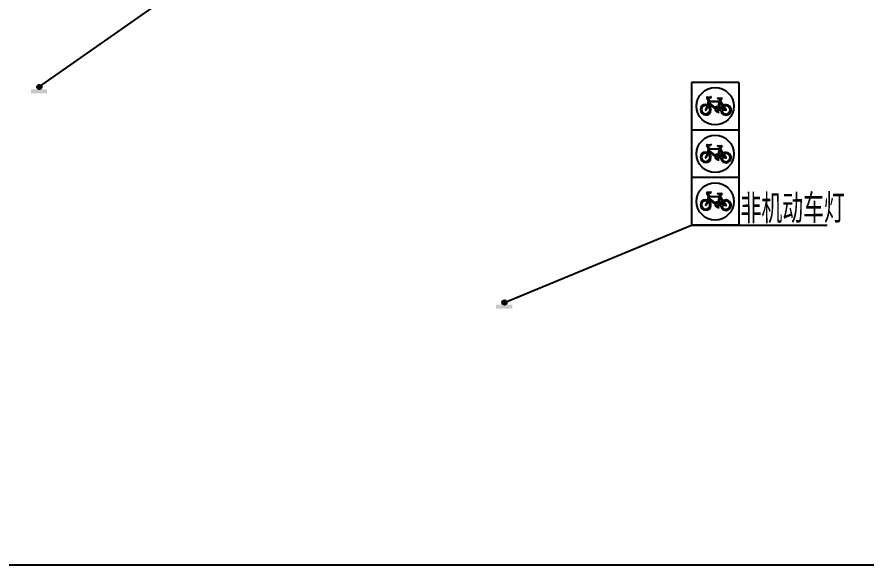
# Model space of a CAD drawing. Header units: millimetres. Extents: x 108070 to 108876, y 12470 to 12955.
# Drawn here: x 108101.5 to 108151.5, y 12721 to 12753.2 of the extents above; entities that cross this region are included whole.
import ezdxf

# ---------------------------------------------------------------- set-up
doc = ezdxf.new("R2010")
doc.units = ezdxf.units.MM
doc.header["$LTSCALE"] = 10
doc.layers.get('0').update_dxf_attribs({"linetype": 'CONTINUOUS'})
doc.layers.add('@-交通信号', color=7, linetype='CONTINUOUS')
doc.styles.add('HT', font='simhei.ttf')

# ---------------------------------------------------------------- blocks, each defined once
blk = doc.blocks.new('A$C4D5C2BD2')
at = {"layer": '@-交通信号', "linetype": 'ByBlock', "lineweight": -3}
h = blk.add_hatch(color=14, dxfattribs=at)
edge = h.paths.add_edge_path()
edge.add_line((0.981396496295929, 0.3103656233288348), (0.9047607928514481, 0.5335762156173587))
edge.add_line((0.9047607928514481, 0.5335762188769877), (0.000568583607673645, 0.2231366215273738))
edge.add_line((0.0005685761570930481, 0.2231366285122931), (0.07720427960157394, -7.396377623081207e-05))
edge.add_line((0.07720427960157394, -7.396703585982323e-05), (0.9813964888453484, 0.3103656303137541))
blk.add_hatch(color=14, dxfattribs=at).paths.add_polyline_path([(0.5572020175083134, 0.5146595514379442, 1), (0.2922885207311656, 0.5146595514379442, 1)])
at = {"layer": '@-交通信号', "color": 14}
blk.add_circle((0.4247452691197395, 0.5146595514379442, 363.6511633631799), 0.1324567483885739, dxfattribs=at)
blk = doc.blocks.new('A$C42B20481')
at = {"layer": '@-交通信号', "linetype": 'ByBlock', "lineweight": -3}
for points in [[(0.1324567483885739, 0, 1), (-0.1324567483885739, 0, 1)], [(0.4606980249664048, -0.3733013846704125), (0.4603487807471538, -0.1373016438719787), (-0.4956503291614354, -0.1387163790641353), (-0.4953010849567363, -0.374716119862569)]]:
    blk.add_hatch(color=14, dxfattribs=at).paths.add_polyline_path(points)
at = {"layer": '@-交通信号', "color": 14}
blk.add_circle((0, 0), 0.1324567483885739, dxfattribs=at)
blk = doc.blocks.new('A$C4F1B21AB')
at = {"layer": '@-交通信号'}
h = blk.add_hatch(color=1, dxfattribs=at)
edge = h.paths.add_edge_path(flags=16)
edge.add_ellipse((1.511743237962946, 6.806620394208949), major_axis=(0.05573899990328858, 0.05573899990328858), ratio=0.9999999994331519, start_angle=0, end_angle=360)
edge = h.paths.add_edge_path()
edge.add_ellipse((1.782543713197811, 7.454894881722794), major_axis=(0.02172655294178995, 0.02172655294178994), ratio=0.9999999999558193, start_angle=314.2212396671142, end_angle=404.2212396588705)
edge.add_line((1.782961323973723, 7.485618036504093), (1.571877431415487, 7.488487252972845))
edge.add_ellipse((1.571752147312509, 7.479270309308049), major_axis=(-0.006517965881571643, 0.006517965881571643), ratio=0.9999999999108, start_angle=-45.77876035385521, end_angle=49.93039420060578)
edge.add_line((1.562568462541094, 7.47847807094513), (1.563746120853466, 7.46482634106178))
edge.add_ellipse((1.579052267945372, 7.4661467198639), major_axis=(0.01086327647418124, 0.01086327647418124), ratio=0.9999999999120224, start_angle=139.9303941970013, end_angle=200.6013803044795)
edge.add_line((1.57270608797262, 7.452155733375548), (1.646083689236548, 7.41887231234432))
edge.add_ellipse((1.623541466891766, 7.372709531455257), major_axis=(0.03632597922671054, 0.03632597922671054), ratio=0.999999999267029, start_angle=349.8594183929758, end_angle=378.9727983932017, ccw=False)
edge.add_ellipse((1.640483261115151, 7.384510474361377), major_axis=(0.02172655294628623, 0.02172655294628623), ratio=0.9999999995553321, start_angle=302.6498355349565, end_angle=349.8594183956718, ccw=False)
edge.add_line((1.670498207924538, 7.377938623179944), (1.655755562853301, 7.310606031387579))
edge.add_line((1.655755562853301, 7.310606031387579), (1.03894547787786, 7.319057587617863))
edge.add_line((1.03894547787786, 7.319057587617863), (1.044293980725342, 7.35573434141952))
edge.add_line((1.044293980725342, 7.35573434141952), (0.9784874061588198, 7.476673496421427))
edge.add_ellipse((0.9884298212855356, 7.486716133606024), major_axis=(0.009992651522491484, 0.009992651522491484), ratio=0.999999999303112, start_angle=40.366739142018616, end_angle=180.2873198877714, ccw=False)
edge.add_line((0.9895713474979857, 7.500801700534794), (1.129659884056309, 7.505166569208086))
edge.add_ellipse((1.129726072933408, 7.540195562743975), major_axis=(0.02476927728510485, 0.02476927728510485), ratio=0.9999999999840807, start_angle=224.891731694706, end_angle=305.6726696578425)
edge.add_ellipse((1.14036691992078, 7.540808945024764), major_axis=(0.01749259605973811, 0.01749259605973811), ratio=0.9999999997408253, start_angle=300.2684548146292, end_angle=405.534596603113)
edge.add_line((1.140136105066631, 7.565546131145311), (0.9379183924756944, 7.550852291802585))
edge.add_ellipse((0.9523205202713143, 7.501723201399727), major_axis=(0.03620144096256638, 0.03620144096256638), ratio=0.999999999568019, start_angle=61.33842847278516, end_angle=154.8966701908108)
edge.add_line((0.9041799837432336, 7.484299727129837), (0.980154266289901, 7.359982517964454))
edge.add_ellipse((0.939093010223587, 7.328988509938426), major_axis=(0.03637757067139154, 0.03637757067139154), ratio=0.9999999995236669, start_angle=301.6312071137645, end_angle=352.0463686772296, ccw=False)
edge.add_line((0.9891445874091005, 7.317093346957336), (0.9553071879199706, 7.098037752779419))
edge.add_ellipse((0.8450554627779638, 6.806854242462578), major_axis=(0.2201627519952306, 0.2201627519952306), ratio=0.9999999996424446, start_angle=24.26167251354543, end_angle=374.8975088240064)
edge.add_ellipse((0.7033016150671756, 7.151422026026921), major_axis=(-0.21726552912464, 0.21726552912464), ratio=0.9999999988216565, start_angle=210.832625133807, end_angle=216.487655565282)
edge.add_line((1.007176696628449, 7.10594065595069), (1.014663455818663, 7.155962019165599))
edge.add_line((1.014663455818663, 7.155962019165599), (1.407133295346284, 6.860674469660808))
edge.add_ellipse((1.512353319601971, 6.806695328479691), major_axis=(0.0836211715089934, 0.0836211715089934), ratio=0.9999999996470271, start_angle=107.8416304046375, end_angle=244.4928384558315)
edge.add_line((1.551814781778376, 6.695215315718087), (1.567987468544743, 6.651733013204648))
edge.add_line((1.567987468544743, 6.651733013204648), (1.549863431122503, 6.644655758374938))
edge.add_line((1.549863431122503, 6.644655758374938), (1.555713551919325, 6.625181261331818))
edge.add_line((1.555713551919325, 6.625181261331818), (1.61331505641283, 6.647422374004236))
edge.add_line((1.61331505641283, 6.647422374004236), (1.606615155484178, 6.667508031525358))
edge.add_line((1.606615155484178, 6.667508031525358), (1.588333610343398, 6.660788711580608))
edge.add_line((1.588333610343398, 6.660788711580608), (1.571968540825765, 6.705847515528149))
edge.add_ellipse((1.514200356759829, 6.805296880356764), major_axis=(-0.08132447717113865, 0.08132447717113865), ratio=0.9999999998637775, start_angle=165.1514620717781, end_angle=207.7921057494492)
edge.add_line((1.6240624015918, 6.771272317551848), (1.727658277013688, 6.769864151256115))
edge.add_ellipse((2.033963444933761, 6.794066726894016), major_axis=(0.2172655294279912, 0.2172655294279912), ratio=0.9999999998059568, start_angle=139.5178159142803, end_angle=434.519793532574)
edge.add_line((1.882569073291961, 7.061439817458449), (1.71068270674732, 7.30871229162949))
edge.add_ellipse((1.718251498590689, 7.313973576758144), major_axis=(0.006517965885561777, 0.006517965885561777), ratio=0.9999999994509213, start_angle=123.3797258195541, end_angle=169.8042991269429, ccw=False)
edge.add_line((1.709222629200667, 7.315830272769745), (1.719377292945865, 7.365211216398166))
edge.add_ellipse((1.779569744161563, 7.352833290253329), major_axis=(0.04345310590186475, 0.04345310590186475), ratio=0.9999999993092554, start_angle=48.61769955823661, end_angle=123.37972580628659, ccw=False)
edge.add_line((1.775692196824821, 7.414162805354863), (1.784353084818576, 7.414710383025522))
edge.add_ellipse((1.782414311572211, 7.445375140725446), major_axis=(0.02172655294876861, 0.02172655294876861), ratio=0.9999999997822535, start_angle=228.6176995583348, end_angle=314.2212396625126)
edge.add_line((1.813137457429548, 7.444957533569323), (1.813266859055148, 7.454477274566671))
edge = h.paths.add_edge_path(flags=16)
edge.add_line((1.695939639612334, 7.25123663974955), (1.845376926459721, 7.036644025971327))
edge.add_ellipse((2.033963444933761, 6.794066726894016), major_axis=(0.217265529452332, 0.217265529452332), ratio=0.9999999996577473, start_angle=82.86251444280866, end_angle=131.5788697626865)
edge.add_line((1.727251157237333, 6.812402311350525), (1.629278247535694, 6.813734036199094))
edge.add_ellipse((1.511743237962946, 6.806620394208949), major_axis=(-0.08326188370737031, 0.08326188370737031), ratio=0.9999999994262319, start_angle=228.4635213025668, end_angle=252.8754116332698)
edge.add_line((1.615830348862801, 6.86167451262736), (1.695939639612334, 7.25123663974955))
edge = h.paths.add_edge_path(flags=16)
edge.add_line((1.472369279741542, 6.969419498032948), (1.490195027872687, 6.921855689133736))
edge.add_ellipse((1.513200128654717, 6.811073264529114), major_axis=(0.08000618813332047, 0.08000618813332047), ratio=0.9999999996029771, start_angle=16.002730479465185, end_angle=56.73132051755789, ccw=False)
edge.add_line((1.568049598252401, 6.910035468312344), (1.646631863666698, 7.268936265250886))
edge.add_line((1.646631863666698, 7.268936265250886), (1.03286482639669, 7.277571000806347))
edge.add_line((1.03286482639669, 7.277571000806347), (1.023523891562945, 7.215161295749567))
edge.add_line((1.023523891562945, 7.215161295749567), (1.441750629470334, 6.901309989876609))
edge.add_ellipse((1.511743237962946, 6.806620394208949), major_axis=(-0.08326188357838311, 0.08326188357838313), ratio=0.9999999990282992, start_angle=-23.335754995726916, end_angle=-8.528946132234921, ccw=False)
edge.add_line((1.468273805032368, 6.916052989670789), (1.451095457421616, 6.960982722035624))
edge.add_line((1.451095457421616, 6.960982722035624), (1.432242223920184, 6.953152525478799))
edge.add_line((1.432242223920184, 6.953152525478799), (1.42506290775782, 6.973083036727985))
edge.add_line((1.42506290775782, 6.973083036727985), (1.483475120083313, 6.995782008800234))
edge.add_line((1.483475120083313, 6.995782008800234), (1.490611809844268, 6.977226251203319))
edge.add_line((1.490611809844268, 6.977226251203319), (1.472369279741542, 6.969419498032948))
edge = h.paths.add_edge_path(flags=16)
edge.add_ellipse((2.0293214849371, 6.796492543224304), major_axis=(0.02172655295243025, 0.02172655295243025), ratio=0.9999999993688894, start_angle=224.2212396756786, end_angle=349.8042991242673)
edge.add_line((2.05455078772502, 6.81403017451521), (1.917831809681957, 7.010711508688473))
edge.add_ellipse((2.033963444933761, 6.794066726894016), major_axis=(0.1738124235532896, 0.1738124235532896), ratio=0.9999999997382504, start_angle=140.8472939928231, end_angle=433.19336962466645, ccw=False)
edge.add_line((1.789434504273231, 6.769024451463338), (2.028903875019751, 6.765769388741319))
edge = h.paths.add_edge_path(flags=16)
edge.add_line((2.004154705049586, 6.808638427708502), (1.788779240145232, 6.811565976400743))
edge.add_ellipse((2.033963444933761, 6.794066726894016), major_axis=(0.1738124235723318, 0.1738124235723318), ratio=0.9999999996008071, start_angle=83.6160051945871, end_angle=130.9176177780688, ccw=False)
edge.add_line((1.880555260839174, 6.986127783045958), (2.004154705049586, 6.808638427708502))
edge = h.paths.add_edge_path(flags=16)
edge.add_ellipse((0.6593017366540153, 7.159992683980818), major_axis=(0.217265530960045, 0.217265530960045), ratio=0.9999999934212432, start_angle=286.9752731699014, end_angle=290.7333399860744)
edge.add_ellipse((0.8471549186651828, 6.805876198564874), major_axis=(0.1738124235641032, 0.1738124235641032), ratio=0.9999999993339569, start_angle=22.95556299945977, end_angle=372.0611527477216)
edge.add_ellipse((0.695087596293888, 7.125177617745067), major_axis=(-0.2172655292671719, 0.2172655292671719), ratio=0.999999996824035, start_angle=196.2137446444405, end_angle=203.4206741133082, ccw=False)
edge.add_line((0.9643769655522192, 6.977218643138258), (0.8707953110570088, 6.797868391156953))
edge.add_ellipse((0.8479140556446509, 6.807667695251439), major_axis=(-0.01760082564069359, 0.0176008256406936), ratio=0.9999999997056599, start_angle=22.456660188466515, end_angle=201.8161138464475, ccw=False)
edge.add_line((0.8249246813502396, 6.817210584458735), (0.9305338074191241, 7.015625862171873))
h = blk.add_hatch(color=2, dxfattribs=at)
edge = h.paths.add_edge_path(flags=16)
edge.add_ellipse((1.51174323799205, 4.002004491752814), major_axis=(0.05573899990328858, 0.05573899990328858), ratio=0.9999999994331519, start_angle=0, end_angle=360)
edge = h.paths.add_edge_path()
edge.add_ellipse((1.782543713226914, 4.650278979266659), major_axis=(0.02172655294178995, 0.02172655294178994), ratio=0.9999999999558193, start_angle=314.2212396671142, end_angle=404.2212396588705)
edge.add_line((1.782961324002827, 4.681002134047958), (1.571877431444591, 4.683871350516711))
edge.add_ellipse((1.571752147341613, 4.674654406851914), major_axis=(-0.006517965881571643, 0.006517965881571643), ratio=0.9999999999108, start_angle=-45.77876035385521, end_angle=49.93039420060578)
edge.add_line((1.562568462570198, 4.673862168488995), (1.56374612088257, 4.660210438605645))
edge.add_ellipse((1.579052267974475, 4.661530817407765), major_axis=(0.01086327647418124, 0.01086327647418124), ratio=0.9999999999120224, start_angle=139.9303941970013, end_angle=200.6013803044795)
edge.add_line((1.572706088001723, 4.647539830919413), (1.646083689265652, 4.614256409888185))
edge.add_ellipse((1.623541466920869, 4.568093628999122), major_axis=(0.03632597922671054, 0.03632597922671054), ratio=0.999999999267029, start_angle=349.8594183929758, end_angle=378.9727983932017, ccw=False)
edge.add_ellipse((1.640483261144254, 4.579894571905243), major_axis=(0.02172655294628623, 0.02172655294628623), ratio=0.9999999995553321, start_angle=302.6498355349565, end_angle=349.8594183956718, ccw=False)
edge.add_line((1.670498207953642, 4.573322720723809), (1.655755562882405, 4.505990128931444))
edge.add_line((1.655755562882405, 4.505990128931444), (1.038945477906964, 4.514441685161728))
edge.add_line((1.038945477906964, 4.514441685161728), (1.044293980754446, 4.551118438963385))
edge.add_line((1.044293980754446, 4.551118438963385), (0.9784874061879236, 4.672057593965292))
edge.add_ellipse((0.9884298213146394, 4.682100231149889), major_axis=(0.009992651522491484, 0.009992651522491484), ratio=0.999999999303112, start_angle=40.366739142018616, end_angle=180.2873198877714, ccw=False)
edge.add_line((0.9895713475270895, 4.696185798078659), (1.129659884085413, 4.700550666751951))
edge.add_ellipse((1.129726072962512, 4.73557966028784), major_axis=(0.02476927728510485, 0.02476927728510485), ratio=0.9999999999840807, start_angle=224.891731694706, end_angle=305.6726696578425)
edge.add_ellipse((1.140366919949884, 4.73619304256863), major_axis=(0.01749259605973811, 0.01749259605973811), ratio=0.9999999997408253, start_angle=300.2684548146292, end_angle=405.534596603113)
edge.add_line((1.140136105095735, 4.760930228689176), (0.9379183925047982, 4.74623638934645))
edge.add_ellipse((0.9523205203004181, 4.697107298943592), major_axis=(0.03620144096256638, 0.03620144096256638), ratio=0.999999999568019, start_angle=61.33842847278516, end_angle=154.8966701908108)
edge.add_line((0.9041799837723374, 4.679683824673702), (0.9801542663190048, 4.555366615508319))
edge.add_ellipse((0.9390930102526909, 4.524372607482292), major_axis=(0.03637757067139154, 0.03637757067139154), ratio=0.9999999995236669, start_angle=301.6312071137645, end_angle=352.0463686772296, ccw=False)
edge.add_line((0.9891445874382043, 4.512477444501201), (0.9553071879490744, 4.293421850323284))
edge.add_ellipse((0.8450554628070677, 4.002238340006443), major_axis=(0.2201627519952306, 0.2201627519952306), ratio=0.9999999996424446, start_angle=24.26167251354543, end_angle=374.8975088240064)
edge.add_ellipse((0.7033016150962794, 4.346806123570786), major_axis=(-0.21726552912464, 0.21726552912464), ratio=0.9999999988216567, start_angle=210.832625133807, end_angle=216.487655565282)
edge.add_line((1.007176696657552, 4.301324753494555), (1.014663455847767, 4.351346116709465))
edge.add_line((1.014663455847767, 4.351346116709465), (1.407133295375388, 4.056058567204673))
edge.add_ellipse((1.512353319631075, 4.002079426023556), major_axis=(0.0836211715089934, 0.0836211715089934), ratio=0.9999999996470272, start_angle=107.8416304046375, end_angle=244.4928384558315)
edge.add_line((1.551814781807479, 3.890599413261953), (1.567987468573847, 3.847117110748513))
edge.add_line((1.567987468573847, 3.847117110748513), (1.549863431151607, 3.840039855918803))
edge.add_line((1.549863431151607, 3.840039855918803), (1.555713551948429, 3.820565358875683))
edge.add_line((1.555713551948429, 3.820565358875683), (1.613315056441934, 3.842806471548101))
edge.add_line((1.613315056441934, 3.842806471548101), (1.606615155513282, 3.862892129069223))
edge.add_line((1.606615155513282, 3.862892129069223), (1.588333610372501, 3.856172809124473))
edge.add_line((1.588333610372501, 3.856172809124473), (1.571968540854868, 3.901231613072014))
edge.add_ellipse((1.514200356788933, 4.000680977900629), major_axis=(-0.08132447717113865, 0.08132447717113865), ratio=0.9999999998637776, start_angle=165.1514620717781, end_angle=207.7921057494492)
edge.add_line((1.624062401620904, 3.966656415095713), (1.727658277042792, 3.965248248799981))
edge.add_ellipse((2.033963444962865, 3.989450824437881), major_axis=(0.2172655294279912, 0.2172655294279912), ratio=0.9999999998059568, start_angle=139.5178159142803, end_angle=434.519793532574)
edge.add_line((1.882569073321065, 4.256823915002315), (1.710682706776424, 4.504096389173355))
edge.add_ellipse((1.718251498619793, 4.509357674302009), major_axis=(0.006517965885561777, 0.006517965885561777), ratio=0.9999999994509216, start_angle=123.3797258195541, end_angle=169.8042991269429, ccw=False)
edge.add_line((1.709222629229771, 4.51121437031361), (1.719377292974968, 4.560595313942031))
edge.add_ellipse((1.779569744190667, 4.548217387797195), major_axis=(0.04345310590186475, 0.04345310590186475), ratio=0.9999999993092554, start_angle=48.61769955823661, end_angle=123.37972580628659, ccw=False)
edge.add_line((1.775692196853925, 4.609546902898728), (1.78435308484768, 4.610094480569387))
edge.add_ellipse((1.782414311601315, 4.640759238269311), major_axis=(0.02172655294876861, 0.02172655294876861), ratio=0.9999999997822537, start_angle=228.6176995583348, end_angle=314.2212396625126)
edge.add_line((1.813137457458652, 4.640341631113188), (1.813266859084251, 4.649861372110536))
edge = h.paths.add_edge_path(flags=16)
edge.add_line((1.695939639641438, 4.446620737293415), (1.845376926488825, 4.232028123515192))
edge.add_ellipse((2.033963444962865, 3.989450824437881), major_axis=(0.217265529452332, 0.217265529452332), ratio=0.9999999996577473, start_angle=82.86251444280866, end_angle=131.5788697626865)
edge.add_line((1.727251157266437, 4.00778640889439), (1.629278247564798, 4.009118133742959))
edge.add_ellipse((1.51174323799205, 4.002004491752814), major_axis=(-0.08326188370737031, 0.08326188370737031), ratio=0.9999999994262319, start_angle=228.4635213025668, end_angle=252.8754116332698)
edge.add_line((1.615830348891905, 4.057058610171225), (1.695939639641438, 4.446620737293415))
edge = h.paths.add_edge_path(flags=16)
edge.add_line((1.472369279770646, 4.164803595576814), (1.490195027901791, 4.117239786677601))
edge.add_ellipse((1.51320012868382, 4.006457362072979), major_axis=(0.08000618813332047, 0.08000618813332047), ratio=0.9999999996029771, start_angle=16.002730479465185, end_angle=56.73132051755789, ccw=False)
edge.add_line((1.568049598281505, 4.105419565856209), (1.646631863695802, 4.464320362794751))
edge.add_line((1.646631863695802, 4.464320362794751), (1.032864826425794, 4.472955098350212))
edge.add_line((1.032864826425794, 4.472955098350212), (1.023523891592049, 4.410545393293432))
edge.add_line((1.023523891592049, 4.410545393293432), (1.441750629499438, 4.096694087420474))
edge.add_ellipse((1.51174323799205, 4.002004491752814), major_axis=(-0.08326188357838311, 0.08326188357838313), ratio=0.9999999990282992, start_angle=-23.335754995726916, end_angle=-8.528946132234921, ccw=False)
edge.add_line((1.468273805061472, 4.111437087214654), (1.45109545745072, 4.156366819579489))
edge.add_line((1.45109545745072, 4.156366819579489), (1.432242223949288, 4.148536623022665))
edge.add_line((1.432242223949288, 4.148536623022665), (1.425062907786923, 4.16846713427185))
edge.add_line((1.425062907786923, 4.16846713427185), (1.483475120112416, 4.191166106344099))
edge.add_line((1.483475120112416, 4.191166106344099), (1.490611809873371, 4.172610348747185))
edge.add_line((1.490611809873371, 4.172610348747185), (1.472369279770646, 4.164803595576814))
edge = h.paths.add_edge_path(flags=16)
edge.add_ellipse((2.029321484966204, 3.991876640768169), major_axis=(0.02172655295243025, 0.02172655295243025), ratio=0.9999999993688894, start_angle=224.2212396756786, end_angle=349.8042991242673)
edge.add_line((2.054550787754124, 4.009414272059075), (1.91783180971106, 4.206095606232338))
edge.add_ellipse((2.033963444962865, 3.989450824437881), major_axis=(0.1738124235532896, 0.1738124235532896), ratio=0.9999999997382504, start_angle=140.8472939928231, end_angle=433.19336962466645, ccw=False)
edge.add_line((1.789434504302335, 3.964408549007203), (2.028903875048854, 3.961153486285184))
edge = h.paths.add_edge_path(flags=16)
edge.add_line((2.00415470507869, 4.004022525252367), (1.788779240174335, 4.006950073944608))
edge.add_ellipse((2.033963444962865, 3.989450824437881), major_axis=(0.1738124235723318, 0.1738124235723318), ratio=0.9999999996008072, start_angle=83.6160051945871, end_angle=130.9176177780688, ccw=False)
edge.add_line((1.880555260868277, 4.181511880589824), (2.00415470507869, 4.004022525252367))
edge = h.paths.add_edge_path(flags=16)
edge.add_ellipse((0.6593017366831191, 4.355376781524683), major_axis=(0.217265530960045, 0.217265530960045), ratio=0.9999999934212432, start_angle=286.9752731699014, end_angle=290.7333399860744)
edge.add_ellipse((0.8471549186942866, 4.00126029610874), major_axis=(0.1738124235641032, 0.1738124235641032), ratio=0.9999999993339569, start_angle=22.95556299945977, end_angle=372.0611527477216)
edge.add_ellipse((0.6950875963229919, 4.320561715288932), major_axis=(-0.2172655292671719, 0.2172655292671719), ratio=0.999999996824035, start_angle=196.2137446444405, end_angle=203.4206741133082, ccw=False)
edge.add_line((0.964376965581323, 4.172602740682123), (0.8707953110861126, 3.993252488700819))
edge.add_ellipse((0.8479140556737548, 4.003051792795304), major_axis=(-0.01760082564069359, 0.0176008256406936), ratio=0.9999999997056599, start_angle=22.456660188466515, end_angle=201.8161138464475, ccw=False)
edge.add_line((0.8249246813793434, 4.0125946820026), (0.9305338074482279, 4.211009959715739))
h = blk.add_hatch(color=3, dxfattribs=at)
edge = h.paths.add_edge_path(flags=16)
edge.add_ellipse((1.511743232404115, 1.197388602702631), major_axis=(0.05573899989413575, 0.05573899989413574), ratio=0.9999999997870895, start_angle=0, end_angle=360)
edge = h.paths.add_edge_path()
edge.add_ellipse((1.782543707624427, 1.845663090216476), major_axis=(0.0217265529490254, 0.0217265529490254), ratio=0.9999999997697686, start_angle=314.221239662155, end_angle=404.2212396370655)
edge.add_line((1.782961323187919, 1.876386231293509), (1.571877430629684, 1.879255447762262))
edge.add_ellipse((1.571752146526705, 1.870038504099284), major_axis=(0.006517965881810029, 0.006517965881810029), ratio=0.9999999998287598, start_angle=44.22123965360309, end_angle=139.9303942045196)
edge.add_line((1.562568456982262, 1.869246279438812), (1.563746120067663, 1.855594535853015))
edge.add_ellipse((1.579052268003579, 1.856914914951631), major_axis=(0.01086327647385631, 0.01086327647385631), ratio=0.999999997486418, start_angle=139.9303941332037, end_angle=200.6013803996775)
edge.add_line((1.572706082413788, 1.842923941867411), (1.646083688450744, 1.809640507133736))
edge.add_ellipse((1.623541461332934, 1.76347773994712), major_axis=(0.03632597922761806, 0.03632597922761806), ratio=0.9999999992571802, start_angle=349.8594183945426, end_angle=378.97279839426534, ccw=False)
edge.add_ellipse((1.640483260314795, 1.775278669150794), major_axis=(0.02172655294605415, 0.02172655294605414), ratio=0.999999999527745, start_angle=302.6498355342385, end_angle=349.8594183953979, ccw=False)
edge.add_line((1.670498206280172, 1.768706817671045), (1.655755562052946, 1.701374226176995))
edge.add_line((1.655755562052946, 1.701374226176995), (1.038945473177591, 1.709825796409859))
edge.add_line((1.038945473177591, 1.709825796409859), (1.044293980798102, 1.746502536507251))
edge.add_line((1.044293980798102, 1.746502536507251), (0.9784874053730164, 1.867441691210843))
edge.add_ellipse((0.9884298204851802, 1.87748432839544), major_axis=(0.009992651515181592, 0.009992651515181587), ratio=0.9999999995916304, start_angle=40.3667390750544, end_angle=180.287319929616, ccw=False)
edge.add_line((0.9895713466976304, 1.89156989532421), (1.129659879341489, 1.895934777998264))
edge.add_ellipse((1.129726072991616, 1.930963757831705), major_axis=(0.02476927729735658, 0.02476927729735658), ratio=0.9999999994871063, start_angle=224.8917317327452, end_angle=305.6726696511467)
edge.add_ellipse((1.140366914361948, 1.931577153516628), major_axis=(0.01749259605394745, 0.01749259605394745), ratio=0.9999999998213153, start_angle=300.2684548121408, end_angle=405.5345966007682)
edge.add_line((1.140136099507799, 1.956314339638993), (0.9379183925339021, 1.941620486890315))
edge.add_ellipse((0.952320519470959, 1.892491396189143), major_axis=(0.03620144096284295, 0.03620144096284295), ratio=0.9999999995867193, start_angle=61.33842847176157, end_angle=154.8966701912224)
edge.add_line((0.904179979042965, 1.875067935920015), (0.9801542655040976, 1.750750712755689))
edge.add_ellipse((0.9390930094232317, 1.719756704727843), major_axis=(0.03637757067974019, 0.03637757067974018), ratio=0.9999999995062466, start_angle=301.63120711706614, end_angle=352.0463686689459, ccw=False)
edge.add_line((0.9891445866232971, 1.707861541746752), (0.9553071871196153, 1.488805947570654))
edge.add_ellipse((0.8450554572191322, 1.197622450954441), major_axis=(0.2201627519909346, 0.2201627519909346), ratio=0.9999999992288253, start_angle=24.26167252504611, end_angle=374.8975088300622)
edge.add_ellipse((0.7033016142668203, 1.542190220816337), major_axis=(0.2172655303368916, 0.2172655303368916), ratio=0.9999999971065399, start_angle=300.8326250311342, end_angle=306.4876554544823)
edge.add_line((1.007176696701208, 1.49670885103842), (1.01466345503286, 1.546730213955016))
edge.add_line((1.01466345503286, 1.546730213955016), (1.407133294560481, 1.251442664452043))
edge.add_ellipse((1.512353314043139, 1.197463536973373), major_axis=(0.0836211715089934, 0.0836211715089934), ratio=0.9999999996470272, start_angle=107.8416304046375, end_angle=244.4928384558315)
edge.add_line((1.55181478097802, 1.085983510507504), (1.567987462985911, 1.04250122169833))
edge.add_line((1.567987462985911, 1.04250122169833), (1.549863431180711, 1.035423953462669))
edge.add_line((1.549863431180711, 1.035423953462669), (1.555713547219057, 1.015949470123815))
edge.add_line((1.555713547219057, 1.015949470123815), (1.613315055612475, 1.038190568793652))
edge.add_line((1.613315055612475, 1.038190568793652), (1.606615155556938, 1.058276226613089))
edge.add_line((1.606615155556938, 1.058276226613089), (1.588333604770014, 1.05155692007429))
edge.add_line((1.588333604770014, 1.05155692007429), (1.571968540039961, 1.096615710319384))
edge.add_ellipse((1.514200351200998, 1.196065088850446), major_axis=(0.08132447721213133, 0.08132447721213133), ratio=0.9999999994064671, start_angle=255.1514620821352, end_angle=297.7921057322026)
edge.add_line((1.624062400805997, 1.162040512341264), (1.727658272298868, 1.160632360048112))
edge.add_ellipse((2.033963440233492, 1.184834935686013), major_axis=(0.2172655294737537, 0.2172655294737537), ratio=0.999999999568934, start_angle=139.5178159076988, end_angle=434.5197935384284)
edge.add_line((1.882569072506158, 1.452208012249685), (1.710682701188489, 1.699480500123173))
edge.add_ellipse((1.718251493875869, 1.704741785548322), major_axis=(0.006517965884714026, 0.006517965884714026), ratio=0.9999999996524066, start_angle=123.3797258137831, end_angle=169.8042991196703, ccw=False)
edge.add_line((1.709222628414864, 1.706598467559161), (1.719377287387033, 1.755979424891848))
edge.add_ellipse((1.77956974337576, 1.743601485042745), major_axis=(0.0434531058903898, 0.0434531058903898), ratio=0.9999999997266318, start_angle=48.61769954637492, end_angle=123.37972581727331, ccw=False)
edge.add_line((1.775692196024465, 1.804931000146098), (1.784353084891336, 1.805478578113252))
edge.add_ellipse((1.782414310786407, 1.836143335514862), major_axis=(0.02172655294537202, 0.02172655294537202), ratio=0.9999999996066478, start_angle=228.6176995362441, end_angle=314.2212396571148)
edge.add_line((1.813137456643744, 1.835725728358739), (1.813266859113355, 1.845245469654401))
edge = h.paths.add_edge_path(flags=16)
edge.add_line((1.695939634053502, 1.642004848243232), (1.84537692090089, 1.42741223446501))
edge.add_ellipse((2.033963440233492, 1.184834935686013), major_axis=(0.2172655294983021, 0.2172655294983021), ratio=0.9999999994589789, start_angle=82.86251444635505, end_angle=131.5788697571946)
edge.add_line((1.727251152537065, 1.203170520142521), (1.629278242835426, 1.204502244989271))
edge.add_ellipse((1.511743232404115, 1.197388602702631), major_axis=(0.08326188360883227, 0.08326188360883227), ratio=0.9999999991914386, start_angle=318.4635212636828, end_angle=342.8754116142933)
edge.add_line((1.615830348921008, 1.25244270771509), (1.695939634053502, 1.642004848243232))
edge = h.paths.add_edge_path(flags=16)
edge.add_line((1.472369278955739, 1.360187692822365), (1.490195023157867, 1.312623897925732))
edge.add_ellipse((1.513200123095885, 1.201841473022796), major_axis=(0.08000618813574101, 0.08000618813574101), ratio=0.999999999641935, start_angle=16.002730478873673, end_angle=56.73132051653408, ccw=False)
edge.add_line((1.56804959832516, 1.300803663400075), (1.64663185896643, 1.659704474042883))
edge.add_line((1.64663185896643, 1.659704474042883), (1.032864825610886, 1.668339195595763))
edge.add_line((1.032864825610886, 1.668339195595763), (1.023523886848125, 1.605929504541564))
edge.add_line((1.023523886848125, 1.605929504541564), (1.441750628684531, 1.292078184666025))
edge.add_ellipse((1.511743232404115, 1.197388602702631), major_axis=(0.08326188363373914, 0.08326188363373914), ratio=0.9999999995367034, start_angle=66.66424503417761, end_angle=81.47105388604427, ccw=False)
edge.add_line((1.468273804232012, 1.306821184460205), (1.451095456635812, 1.35175091682504))
edge.add_line((1.451095456635812, 1.35175091682504), (1.432242219205364, 1.343920734268977))
edge.add_line((1.432242219205364, 1.343920734268977), (1.425062902184436, 1.363851245221667))
edge.add_line((1.425062902184436, 1.363851245221667), (1.483475119282957, 1.38655020358965))
edge.add_line((1.483475119282957, 1.38655020358965), (1.490611805129447, 1.367994459995316))
edge.add_line((1.490611805129447, 1.367994459995316), (1.472369278955739, 1.360187692822365))
edge = h.paths.add_edge_path(flags=16)
edge.add_ellipse((2.029321484151296, 1.18726073801372), major_axis=(0.02172655294463978, 0.02172655294463977), ratio=0.9999999998401955, start_angle=224.2212396621816, end_angle=349.8042991444601)
edge.add_line((2.054550787783228, 1.204798369602941), (1.917831804108573, 1.401479717182156))
edge.add_ellipse((2.033963440233492, 1.184834935686013), major_axis=(0.1738124235689814, 0.1738124235689814), ratio=0.9999999996379265, start_angle=140.8472939896631, end_angle=433.19336962645775, ccw=False)
edge.add_line((1.789434504331439, 1.159792646551068), (2.028903869460919, 1.156537597235001))
edge = h.paths.add_edge_path(flags=16)
edge.add_line((2.004154705107794, 1.199406622796232), (1.788779235430411, 1.20233418519274))
edge.add_ellipse((2.033963440233492, 1.184834935686013), major_axis=(0.173812423562869, 0.1738124235628689), ratio=0.9999999996723528, start_angle=83.61600519413412, end_angle=130.9176177803391, ccw=False)
edge.add_line((1.880555260911933, 1.376895978133689), (2.004154705107794, 1.199406622796232))
edge = h.paths.add_edge_path(flags=16)
edge.add_ellipse((0.6593017319537466, 1.550760892772814), major_axis=(-0.2172655291742631, 0.2172655291742631), ratio=0.9999999922059847, start_angle=196.9752733995547, end_angle=200.7333402573041)
edge.add_ellipse((0.8471549178793794, 1.196644393354291), major_axis=(0.1738124235282059, 0.1738124235282059), ratio=0.9999999971136658, start_angle=22.95556304514597, end_angle=372.0611527739472)
edge.add_ellipse((0.6950875954935327, 1.515945812534483), major_axis=(-0.2172655292745487, 0.2172655292745488), ratio=0.9999999968203962, start_angle=196.2137446458031, end_angle=203.4206741143822, ccw=False)
edge.add_line((0.9643769608373987, 1.367986851930254), (0.8707953054836253, 1.188636599650636))
edge.add_ellipse((0.8479140509298304, 1.198435904043436), major_axis=(-0.01760082564012601, 0.01760082564012601), ratio=0.9999999995430161, start_angle=22.456660191756214, end_angle=201.8161138496626, ccw=False)
edge.add_line((0.824924675776856, 1.207978792952417), (0.9305338066333206, 1.40639405696129))
for p, q in [((1.116131898015738e-08, 8.4138476805565), (5.602487362921238e-09, 2.804615889050183)), ((2.804615906279651, 8.413847690175317), (1.116131898015738e-08, 8.4138476805565)), ((2.804615906279651, 8.413847690175317), (2.804615904635284, 2.804615884666418)), ((6.417394615709782e-09, 5.609231791804632), (0, 0)), ((2.804615905450191, 5.609231787420867), (6.417394615709782e-09, 5.609231791804632)), ((2.804615905450191, 5.609231787420867), (6.417394615709782e-09, 5.609231791804632)), ((2.804615905450191, 5.609231787420867), (2.80461589989136, -4.085450200363994e-09)), ((2.804615904635284, 2.804615884666418), (5.602487362921238e-09, 2.804615889050183)), ((2.80461589989136, -4.085450200363994e-09), (0, 0))]:
    blk.add_line(p, q, dxfattribs=at)
at = {"layer": '@-交通信号', "color": 1}
for p, q in [((0.9379183924756944, 7.550852291802585), (1.140136105066631, 7.565546131145311)), ((1.129659884056309, 7.505166569208086), (0.9895713474979857, 7.500801700534794)), ((0.9305338074191241, 7.015625862171873), (0.8249246813502396, 6.817210584458735)), ((0.9041799837432336, 7.484299727129837), (0.980154266289901, 7.359982517964454)), ((0.9891445874091005, 7.317093346957336), (0.9553071879199706, 7.098037752779419)), ((0.9784874061588198, 7.476673496421427), (1.044293980725342, 7.35573434141952)), ((1.014663455818663, 7.155962019165599), (1.007176696628449, 7.10594065595069)), ((1.014663455818663, 7.155962019165599), (1.407133295346284, 6.860674469660808)), ((1.03286482639669, 7.277571000806347), (1.023523891562945, 7.215161295749567)), ((1.023523891562945, 7.215161295749567), (1.441750629470334, 6.901309989876609)), ((1.646631863666698, 7.268936265250886), (1.03286482639669, 7.277571000806347)), ((1.044293980725342, 7.35573434141952), (1.03894547787786, 7.319057587617863)), ((1.03894547787786, 7.319057587617863), (1.655755562853301, 7.310606031387579)), ((1.563746120853466, 7.46482634106178), (1.562568462541094, 7.47847807094513)), ((1.646631863666698, 7.268936265250886), (1.568049598252401, 6.910035468312344)), ((1.571877431415487, 7.488487252972845), (1.782961323973723, 7.485618036504093)), ((1.646083689236548, 7.41887231234432), (1.57270608797262, 7.452155733375548)), ((1.695939639612334, 7.25123663974955), (1.615830348862801, 6.86167451262736)), ((1.670498207924538, 7.377938623179944), (1.655755562853301, 7.310606031387579)), ((1.695939639612334, 7.25123663974955), (1.845376926459721, 7.036644025971327)), ((1.719377292945865, 7.365211216398166), (1.709222629200667, 7.315830272769745)), ((1.71068270674732, 7.30871229162949), (1.882569073291961, 7.061439817458449)), ((1.784353084818576, 7.414710383025522), (1.775692196824821, 7.414162805354863)), ((1.813266859055148, 7.454477274566671), (1.813137457429548, 7.444957533569323)), ((1.917831809681957, 7.010711508688473), (2.05455078772502, 6.81403017451521)), ((0.8707953110570088, 6.797868391156953), (0.9643769655522192, 6.977218643138258)), ((1.42506290775782, 6.973083036727985), (1.483475120083313, 6.995782008800234)), ((1.432242223920184, 6.953152525478799), (1.42506290775782, 6.973083036727985)), ((1.451095457421616, 6.960982722035624), (1.432242223920184, 6.953152525478799)), ((1.468273805032368, 6.916052989670789), (1.451095457421616, 6.960982722035624)), ((1.490611809844268, 6.977226251203319), (1.472369279741542, 6.969419498032948)), ((1.472369279741542, 6.969419498032948), (1.490195027872687, 6.921855689133736)), ((1.483475120083313, 6.995782008800234), (1.490611809844268, 6.977226251203319)), ((1.549863431122503, 6.644655758374938), (1.567987468544743, 6.651733013204648)), ((1.555713551919325, 6.625181261331818), (1.549863431122503, 6.644655758374938)), ((1.567987468544743, 6.651733013204648), (1.551814781778376, 6.695215315718087)), ((1.61331505641283, 6.647422374004236), (1.555713551919325, 6.625181261331818)), ((1.571968540825765, 6.705847515528149), (1.588333610343398, 6.660788711580608)), ((1.588333610343398, 6.660788711580608), (1.606615155484178, 6.667508031525358)), ((1.606615155484178, 6.667508031525358), (1.61331505641283, 6.647422374004236)), ((1.727658277013688, 6.769864151256115), (1.6240624015918, 6.771272317551848)), ((1.727251157237333, 6.812402311350525), (1.629278247535694, 6.813734036199094)), ((2.004154705049586, 6.808638427708502), (1.788779240145232, 6.811565976400743)), ((2.028903875019751, 6.765769388741319), (1.789434504273231, 6.769024451463338)), ((1.880555260839174, 6.986127783045958), (2.004154705049586, 6.808638427708502))]:
    blk.add_line(p, q, dxfattribs=at)
at = {"layer": '@-交通信号', "color": 2}
for p, q in [((0.9041799837723374, 4.679683824673702), (0.9801542663190048, 4.555366615508319)), ((0.9379183925047982, 4.74623638934645), (1.140136105095735, 4.760930228689176)), ((0.9891445874382043, 4.512477444501201), (0.9553071879490744, 4.293421850323284)), ((0.9784874061879236, 4.672057593965292), (1.044293980754446, 4.551118438963385)), ((1.129659884085413, 4.700550666751951), (0.9895713475270895, 4.696185798078659)), ((1.044293980754446, 4.551118438963385), (1.038945477906964, 4.514441685161728)), ((1.038945477906964, 4.514441685161728), (1.655755562882405, 4.505990128931444)), ((1.56374612088257, 4.660210438605645), (1.562568462570198, 4.673862168488995)), ((1.571877431444591, 4.683871350516711), (1.782961324002827, 4.681002134047958)), ((1.646083689265652, 4.614256409888185), (1.572706088001723, 4.647539830919413)), ((1.670498207953642, 4.573322720723809), (1.655755562882405, 4.505990128931444)), ((1.719377292974968, 4.560595313942031), (1.709222629229771, 4.51121437031361)), ((1.710682706776424, 4.504096389173355), (1.882569073321065, 4.256823915002315)), ((1.78435308484768, 4.610094480569387), (1.775692196853925, 4.609546902898728)), ((1.813266859084251, 4.649861372110536), (1.813137457458652, 4.640341631113188)), ((0.9305338074482279, 4.211009959715739), (0.8249246813793434, 4.0125946820026)), ((0.8707953110861126, 3.993252488700819), (0.964376965581323, 4.172602740682123)), ((1.014663455847767, 4.351346116709465), (1.007176696657552, 4.301324753494555)), ((1.014663455847767, 4.351346116709465), (1.407133295375388, 4.056058567204673)), ((1.032864826425794, 4.472955098350212), (1.023523891592049, 4.410545393293432)), ((1.023523891592049, 4.410545393293432), (1.441750629499438, 4.096694087420474)), ((1.646631863695802, 4.464320362794751), (1.032864826425794, 4.472955098350212)), ((1.425062907786923, 4.16846713427185), (1.483475120112416, 4.191166106344099)), ((1.432242223949288, 4.148536623022665), (1.425062907786923, 4.16846713427185)), ((1.45109545745072, 4.156366819579489), (1.432242223949288, 4.148536623022665)), ((1.468273805061472, 4.111437087214654), (1.45109545745072, 4.156366819579489)), ((1.490611809873371, 4.172610348747185), (1.472369279770646, 4.164803595576814)), ((1.472369279770646, 4.164803595576814), (1.490195027901791, 4.117239786677601)), ((1.483475120112416, 4.191166106344099), (1.490611809873371, 4.172610348747185)), ((1.646631863695802, 4.464320362794751), (1.568049598281505, 4.105419565856209)), ((1.695939639641438, 4.446620737293415), (1.615830348891905, 4.057058610171225)), ((1.727251157266437, 4.00778640889439), (1.629278247564798, 4.009118133742959)), ((1.695939639641438, 4.446620737293415), (1.845376926488825, 4.232028123515192)), ((2.00415470507869, 4.004022525252367), (1.788779240174335, 4.006950073944608)), ((1.880555260868277, 4.181511880589824), (2.00415470507869, 4.004022525252367)), ((1.91783180971106, 4.206095606232338), (2.054550787754124, 4.009414272059075)), ((1.549863431151607, 3.840039855918803), (1.567987468573847, 3.847117110748513)), ((1.555713551948429, 3.820565358875683), (1.549863431151607, 3.840039855918803)), ((1.567987468573847, 3.847117110748513), (1.551814781807479, 3.890599413261953)), ((1.613315056441934, 3.842806471548101), (1.555713551948429, 3.820565358875683)), ((1.571968540854868, 3.901231613072014), (1.588333610372501, 3.856172809124473)), ((1.588333610372501, 3.856172809124473), (1.606615155513282, 3.862892129069223)), ((1.606615155513282, 3.862892129069223), (1.613315056441934, 3.842806471548101)), ((1.727658277042792, 3.965248248799981), (1.624062401620904, 3.966656415095713)), ((2.028903875048854, 3.961153486285184), (1.789434504302335, 3.964408549007203))]:
    blk.add_line(p, q, dxfattribs=at)
at = {"layer": '@-交通信号', "color": 3}
for p, q in [((0.904179979042965, 1.875067935920015), (0.9801542655040976, 1.750750712755689)), ((0.9379183925339021, 1.941620486890315), (1.140136099507799, 1.956314339638993)), ((0.9891445866232971, 1.707861541746752), (0.9553071871196153, 1.488805947570654)), ((0.9784874053730164, 1.867441691210843), (1.044293980798102, 1.746502536507251)), ((1.129659879341489, 1.895934777998264), (0.9895713466976304, 1.89156989532421)), ((1.01466345503286, 1.546730213955016), (1.007176696701208, 1.49670885103842)), ((1.01466345503286, 1.546730213955016), (1.407133294560481, 1.251442664452043)), ((1.032864825610886, 1.668339195595763), (1.023523886848125, 1.605929504541564)), ((1.023523886848125, 1.605929504541564), (1.441750628684531, 1.292078184666025)), ((1.64663185896643, 1.659704474042883), (1.032864825610886, 1.668339195595763)), ((1.044293980798102, 1.746502536507251), (1.038945473177591, 1.709825796409859)), ((1.038945473177591, 1.709825796409859), (1.655755562052946, 1.701374226176995)), ((1.563746120067663, 1.855594535853015), (1.562568456982262, 1.869246279438812)), ((1.64663185896643, 1.659704474042883), (1.56804959832516, 1.300803663400075)), ((1.571877430629684, 1.879255447762262), (1.782961323187919, 1.876386231293509)), ((1.646083688450744, 1.809640507133736), (1.572706082413788, 1.842923941867411)), ((1.695939634053502, 1.642004848243232), (1.615830348921008, 1.25244270771509)), ((1.670498206280172, 1.768706817671045), (1.655755562052946, 1.701374226176995)), ((1.695939634053502, 1.642004848243232), (1.84537692090089, 1.42741223446501)), ((1.719377287387033, 1.755979424891848), (1.709222628414864, 1.706598467559161)), ((1.710682701188489, 1.699480500123173), (1.882569072506158, 1.452208012249685)), ((1.784353084891336, 1.805478578113252), (1.775692196024465, 1.804931000146098)), ((1.813266859113355, 1.845245469654401), (1.813137456643744, 1.835725728358739)), ((0.9305338066333206, 1.40639405696129), (0.824924675776856, 1.207978792952417)), ((0.8707953054836253, 1.188636599650636), (0.9643769608373987, 1.367986851930254)), ((1.425062902184436, 1.363851245221667), (1.483475119282957, 1.38655020358965)), ((1.432242219205364, 1.343920734268977), (1.425062902184436, 1.363851245221667)), ((1.451095456635812, 1.35175091682504), (1.432242219205364, 1.343920734268977)), ((1.468273804232012, 1.306821184460205), (1.451095456635812, 1.35175091682504)), ((1.490611805129447, 1.367994459995316), (1.472369278955739, 1.360187692822365)), ((1.472369278955739, 1.360187692822365), (1.490195023157867, 1.312623897925732)), ((1.483475119282957, 1.38655020358965), (1.490611805129447, 1.367994459995316)), ((1.549863431180711, 1.035423953462669), (1.567987462985911, 1.04250122169833)), ((1.555713547219057, 1.015949470123815), (1.549863431180711, 1.035423953462669)), ((1.567987462985911, 1.04250122169833), (1.55181478097802, 1.085983510507504)), ((1.613315055612475, 1.038190568793652), (1.555713547219057, 1.015949470123815)), ((1.571968540039961, 1.096615710319384), (1.588333604770014, 1.05155692007429)), ((1.588333604770014, 1.05155692007429), (1.606615155556938, 1.058276226613089)), ((1.606615155556938, 1.058276226613089), (1.613315055612475, 1.038190568793652)), ((1.727658272298868, 1.160632360048112), (1.624062400805997, 1.162040512341264)), ((1.727251152537065, 1.203170520142521), (1.629278242835426, 1.204502244989271)), ((2.004154705107794, 1.199406622796232), (1.788779235430411, 1.20233418519274)), ((2.028903869460919, 1.156537597235001), (1.789434504331439, 1.159792646551068)), ((1.880555260911933, 1.376895978133689), (2.004154705107794, 1.199406622796232)), ((1.917831804108573, 1.401479717182156), (2.054550787783228, 1.204798369602941))]:
    blk.add_line(p, q, dxfattribs=at)
at = {"layer": '@-交通信号', "color": 1, "linetype": 'Continuous'}
blk.add_ellipse((1.40230795548996, 7.01153974069166), major_axis=(0.7751369231963491, 0.775136923196349), ratio=0.999999999601446, start_param=4.26217515052303, end_param=10.54536045770262, dxfattribs=at)
at = {"layer": '@-交通信号', "color": 1}
for centre, major_axis, ratio, start_param, end_param in [((0.9523205202713143, 7.501723201399727), (0.03620144096256638, 0.03620144096256638), 0.999999999568019, 1.070557534849138, 2.703456895205402), ((1.129726072933408, 7.540195562743975), (0.02476927728510485, 0.02476927728510485), 0.9999999999840807, 3.925101178584307, 5.33499451889032), ((1.14036691992078, 7.540808945024764), (0.01749259605973811, 0.01749259605973811), 0.9999999997408252, 5.240673176391098, 7.077913941471333), ((0.8450554627779638, 6.806854242462578), (0.2201627519952306, 0.2201627519952306), 0.9999999996424446, 0.4234460674019762, 6.543195886503407), ((0.8471549186651828, 6.805876198564874), (0.1738124235641032, 0.1738124235641032), 0.999999999333957, 0.4006501559895582, 6.49369213421329), ((0.6593017366540153, 7.159992683980818), (0.217265530960045, 0.217265530960045), 0.9999999934212432, 5.008663388624924, 5.074254028077084), ((0.695087596293888, 7.125177617745067), (-0.2172655292671718, 0.2172655292671718), 0.999999996824035, 3.424575881712878, 3.550360529903624), ((0.9884298212855356, 7.486716133606024), (0.009992651522491482, 0.009992651522491482), 0.9999999993031121, 0.7045325063218946, 3.146607331637865), ((0.939093010223587, 7.328988509938426), (0.03637757067139154, 0.03637757067139154), 0.9999999995236669, 5.264457690900133, 6.144368253107491), ((0.7033016150671756, 7.151422026026921), (-0.21726552912464, 0.21726552912464), 0.9999999988216567, 3.679723479207883, 3.778422379537597), ((1.571752147312509, 7.479270309308049), (-0.006517965881571642, 0.006517965881571642), 0.9999999999108, -0.7989900956562178, 0.871449775619253), ((1.579052267945372, 7.4661467198639), (0.01086327647418124, 0.01086327647418124), 0.9999999999120225, 2.442246102351239, 3.501154570358473), ((1.623541466891766, 7.372709531455257), (0.03632597922671054, 0.03632597922671054), 0.999999999267029, 6.106198770069835, 6.614323107458045), ((1.640483261115151, 7.384510474361377), (0.02172655294628623, 0.02172655294628623), 0.9999999995553321, 5.282236110704324, 6.10619877011689), ((1.718251498590689, 7.313973576758144), (0.006517965885561777, 0.006517965885561777), 0.9999999994509213, 2.153382445759078, 2.963644103806486), ((1.779569744161563, 7.352833290253329), (0.04345310590186475, 0.04345310590186475), 0.9999999993092554, 0.8485389320366212, 2.153382445527516), ((2.033963444933761, 6.794066726894016), (0.217265529452332, 0.217265529452332), 0.9999999996577473, 1.446223703508366, 2.296484503411689), ((2.033963444933761, 6.794066726894016), (0.2172655294279912, 0.2172655294279912), 0.9999999998059568, 2.435045252895534, 7.583801062229378), ((1.782543713197811, 7.454894881722794), (0.02172655294178995, 0.02172655294178994), 0.9999999999558193, 5.484195211889353, 7.05499153854037), ((1.782414311572211, 7.445375140725446), (0.02172655294876861, 0.02172655294876861), 0.9999999997822536, 3.990131585628128, 5.48419521180904), ((2.033963444933761, 6.794066726894016), (0.1738124235532896, 0.1738124235532896), 0.9999999997382504, 2.458249022699193, 7.560650597759222), ((0.8479140556446509, 6.807667695251439), (-0.01760082564069359, 0.0176008256406936), 0.9999999997056599, 0.3919426592902704, 3.522355670200227), ((1.512353319601971, 6.806695328479691), (0.0836211715089934, 0.0836211715089934), 0.9999999996470272, 1.882191521279749, 4.267205028600868), ((1.511743237962946, 6.806620394208949), (0.05573899990328858, 0.05573899990328858), 0.9999999994331519, 3.913738972144386, 10.19692427932397), ((1.511743237962946, 6.806620394208949), (-0.08326188357838311, 0.08326188357838313), 0.9999999990282993, -0.4072857581141496, -0.1488581917327332), ((1.513200128654717, 6.811073264529114), (0.08000618813332047, 0.08000618813332047), 0.9999999996029771, 0.2793003361759185, 0.9901483320355998), ((1.514200356759829, 6.805296880356764), (-0.08132447717113865, 0.08132447717113865), 0.9999999998637776, 2.882436777635063, 3.626656404980127), ((1.511743237962946, 6.806620394208949), (-0.0832618837073703, 0.0832618837073703), 0.9999999994262319, 3.987440667429994, 4.41350853033653), ((2.033963444933761, 6.794066726894016), (0.1738124235723318, 0.1738124235723318), 0.9999999996008072, 1.459374598010226, 2.284943479094763), ((2.0293214849371, 6.796492543224304), (0.02172655295243025, 0.02172655295243025), 0.9999999993688893, 3.913398885243934, 6.105236757349582)]:
    blk.add_ellipse(centre, major_axis=major_axis, ratio=ratio, start_param=start_param, end_param=end_param, dxfattribs=at)
at = {"layer": '@-交通信号', "color": 2}
for centre, major_axis, ratio, start_param, end_param in [((1.402307955519063, 4.206923838235525), (0.7751369231974207, 0.7751369231974207), 0.9999999996030476, 4.262175150534937, 10.54536045771452), ((0.9523205203004181, 4.697107298943592), (0.03620144096256638, 0.03620144096256638), 0.999999999568019, 1.070557534849138, 2.703456895205402), ((0.9884298213146394, 4.682100231149889), (0.009992651522491482, 0.009992651522491482), 0.9999999993031121, 0.7045325063218946, 3.146607331637865), ((0.9390930102526909, 4.524372607482292), (0.03637757067139154, 0.03637757067139154), 0.9999999995236669, 5.264457690900133, 6.144368253107491), ((1.129726072962512, 4.73557966028784), (0.02476927728510485, 0.02476927728510485), 0.9999999999840807, 3.925101178584307, 5.33499451889032), ((1.140366919949884, 4.73619304256863), (0.01749259605973811, 0.01749259605973811), 0.9999999997408252, 5.240673176391098, 7.077913941471333), ((1.571752147341613, 4.674654406851914), (-0.006517965881571642, 0.006517965881571642), 0.9999999999108, -0.7989900956562178, 0.871449775619253), ((1.579052267974475, 4.661530817407765), (0.01086327647418124, 0.01086327647418124), 0.9999999999120225, 2.442246102351239, 3.501154570358473), ((1.623541466920869, 4.568093628999122), (0.03632597922671054, 0.03632597922671054), 0.999999999267029, 6.106198770069835, 6.614323107458045), ((1.640483261144254, 4.579894571905243), (0.02172655294628623, 0.02172655294628623), 0.9999999995553321, 5.282236110704324, 6.10619877011689), ((1.718251498619793, 4.509357674302009), (0.006517965885561777, 0.006517965885561777), 0.9999999994509213, 2.153382445759078, 2.963644103806486), ((1.779569744190667, 4.548217387797195), (0.04345310590186475, 0.04345310590186475), 0.9999999993092554, 0.8485389320366212, 2.153382445527516), ((1.782543713226914, 4.650278979266659), (0.02172655294178995, 0.02172655294178994), 0.9999999999558193, 5.484195211889353, 7.05499153854037), ((1.782414311601315, 4.640759238269311), (0.02172655294876861, 0.02172655294876861), 0.9999999997822536, 3.990131585628128, 5.48419521180904), ((0.8450554628070677, 4.002238340006443), (0.2201627519952306, 0.2201627519952306), 0.9999999996424446, 0.4234460674019762, 6.543195886503407), ((0.8471549186942866, 4.00126029610874), (0.1738124235641032, 0.1738124235641032), 0.999999999333957, 0.4006501559895582, 6.49369213421329), ((0.8479140556737548, 4.003051792795304), (-0.01760082564069359, 0.0176008256406936), 0.9999999997056599, 0.3919426592902704, 3.522355670200227), ((0.6593017366831191, 4.355376781524683), (0.217265530960045, 0.217265530960045), 0.9999999934212432, 5.008663388624924, 5.074254028077084), ((0.6950875963229919, 4.320561715288932), (-0.2172655292671718, 0.2172655292671718), 0.999999996824035, 3.424575881712878, 3.550360529903624), ((0.7033016150962794, 4.346806123570786), (-0.21726552912464, 0.21726552912464), 0.9999999988216567, 3.679723479207883, 3.778422379537597), ((1.512353319631075, 4.002079426023556), (0.0836211715089934, 0.0836211715089934), 0.9999999996470272, 1.882191521279749, 4.267205028600868), ((1.51174323799205, 4.002004491752814), (0.05573899990328858, 0.05573899990328858), 0.9999999994331519, 3.913738972144386, 10.19692427932397), ((1.51174323799205, 4.002004491752814), (-0.08326188357838311, 0.08326188357838313), 0.9999999990282993, -0.4072857581141496, -0.1488581917327332), ((1.51320012868382, 4.006457362072979), (0.08000618813332047, 0.08000618813332047), 0.9999999996029771, 0.2793003361759185, 0.9901483320355998), ((1.51174323799205, 4.002004491752814), (-0.0832618837073703, 0.0832618837073703), 0.9999999994262319, 3.987440667429994, 4.41350853033653), ((2.033963444962865, 3.989450824437881), (0.217265529452332, 0.217265529452332), 0.9999999996577473, 1.446223703508366, 2.296484503411689), ((2.033963444962865, 3.989450824437881), (0.2172655294279912, 0.2172655294279912), 0.9999999998059568, 2.435045252895534, 7.583801062229378), ((2.033963444962865, 3.989450824437881), (0.1738124235723318, 0.1738124235723318), 0.9999999996008072, 1.459374598010226, 2.284943479094763), ((2.033963444962865, 3.989450824437881), (0.1738124235532896, 0.1738124235532896), 0.9999999997382504, 2.458249022699193, 7.560650597759222), ((2.029321484966204, 3.991876640768169), (0.02172655295243025, 0.02172655295243025), 0.9999999993688893, 3.913398885243934, 6.105236757349582), ((1.514200356788933, 4.000680977900629), (-0.08132447717113865, 0.08132447717113865), 0.9999999998637776, 2.882436777635063, 3.626656404980127)]:
    blk.add_ellipse(centre, major_axis=major_axis, ratio=ratio, start_param=start_param, end_param=end_param, dxfattribs=at)
at = {"layer": '@-交通信号', "color": 3, "linetype": 'Continuous'}
blk.add_ellipse((1.402307954704156, 1.402307935481076), major_axis=(0.7751369231974207, 0.7751369231974207), ratio=0.9999999996030476, start_param=4.262175150534937, end_param=10.54536045771452, dxfattribs=at)
blk.add_ellipse((1.402307954704156, 1.402307935481076), major_axis=(0.7751369231974207, 0.7751369231974207), ratio=0.9999999996030476, start_param=4.262175150534937, end_param=10.54536045771452, dxfattribs=at)
at = {"layer": '@-交通信号', "color": 3}
for centre, major_axis, ratio, start_param, end_param in [((0.8450554572191322, 1.197622450954441), (0.2201627519909346, 0.2201627519909346), 0.9999999992288253, 0.4234460676027009, 6.5431958866091), ((0.952320519470959, 1.892491396189143), (0.03620144096284294, 0.03620144096284294), 0.9999999995867193, 1.070557534831273, 2.703456895212586), ((0.9884298204851802, 1.87748432839544), (0.009992651515181592, 0.009992651515181587), 0.9999999995916304, 0.7045325051531504, 3.146607332368191), ((0.9390930094232317, 1.719756704727843), (0.03637757067974019, 0.03637757067974018), 0.9999999995062466, 5.264457690957757, 6.144368252962913), ((1.129726072991616, 1.930963757831705), (0.02476927729735658, 0.02476927729735658), 0.9999999994871063, 3.925101179248216, 5.334994518773458), ((1.140366914361948, 1.931577153516628), (0.01749259605394745, 0.01749259605394745), 0.9999999998213152, 5.240673176347668, 7.077913941430409), ((1.571752146526705, 1.870038504099284), (0.006517965881810028, 0.006517965881810028), 0.9999999998287598, 0.7718062312688507, 2.442246102482458), ((1.579052268003579, 1.856914914951631), (0.01086327647385631, 0.01086327647385631), 0.9999999974864177, 2.442246101237762, 3.501154572019991), ((1.623541461332934, 1.76347773994712), (0.03632597922761806, 0.03632597922761806), 0.9999999992571802, 6.106198770097182, 6.61432310747661), ((1.640483260314795, 1.775278669150794), (0.02172655294605414, 0.02172655294605414), 0.9999999995277452, 5.282236110691793, 6.106198770112109), ((1.718251493875869, 1.704741785548322), (0.006517965884714026, 0.006517965884714026), 0.9999999996524065, 2.153382445658356, 2.963644103679556), ((1.77956974337576, 1.743601485042745), (0.0434531058903898, 0.0434531058903898), 0.9999999997266317, 0.8485389318295948, 2.153382445719271), ((2.033963440233492, 1.184834935686013), (0.2172655294737537, 0.2172655294737537), 0.9999999995689338, 2.435045252780665, 7.583801062331558), ((1.782543707624427, 1.845663090216476), (0.02172655294902539, 0.02172655294902539), 0.9999999997697686, 5.4841952118028, 7.054991538159801), ((1.782414310786407, 1.836143335514862), (0.02172655294537201, 0.02172655294537201), 0.9999999996066476, 3.990131585242573, 5.484195211714832), ((0.8471549178793794, 1.196644393354291), (0.1738124235282059, 0.1738124235282058), 0.9999999971136659, 0.4006501567869329, 6.493692134671013), ((0.8479140509298304, 1.198435904043436), (-0.01760082564012601, 0.01760082564012601), 0.999999999543016, 0.3919426593476865, 3.522355670256341), ((0.6593017319537466, 1.550760892772814), (-0.2172655291742631, 0.2172655291742631), 0.9999999922059847, 3.437867065838233, 3.503457706016039), ((0.6950875954935327, 1.515945812534483), (-0.2172655292745487, 0.2172655292745488), 0.9999999968203962, 3.424575881736659, 3.55036052992237), ((0.7033016142668203, 1.542190220816337), (0.2172655303368916, 0.2172655303368916), 0.9999999971065399, 5.2505198042108, 5.349218704398673), ((1.512353314043139, 1.197463536973373), (0.0836211715089934, 0.0836211715089934), 0.9999999996470272, 1.882191521279749, 4.267205028600868), ((1.511743232404115, 1.197388602702631), (0.05573899989413575, 0.05573899989413574), 0.9999999997870895, 3.913738971783194, 10.19692427896278), ((1.511743232404115, 1.197388602702631), (0.08326188363373913, 0.08326188363373913), 0.9999999995367035, 1.163510569202678, 1.421938135381195), ((1.513200123095885, 1.201841473022796), (0.08000618813574101, 0.08000618813574101), 0.999999999641935, 0.2793003361655946, 0.9901483320177314), ((1.514200351200998, 1.196065088850446), (0.08132447721213132, 0.08132447721213132), 0.9999999994064671, 4.453233104610725, 5.197452731474015), ((1.511743232404115, 1.197388602702631), (0.08326188360883226, 0.08326188360883226), 0.9999999991914384, 5.558236993546237, 5.984304856800224), ((2.033963440233492, 1.184834935686013), (0.2172655294983021, 0.2172655294983021), 0.9999999994589789, 1.446223703570262, 2.296484503315838), ((2.033963440233492, 1.184834935686013), (0.173812423562869, 0.1738124235628689), 0.9999999996723528, 1.459374598002321, 2.284943479134388), ((2.033963440233492, 1.184834935686013), (0.1738124235689814, 0.1738124235689814), 0.9999999996379264, 2.458249022644041, 7.560650597790486), ((2.029321484151296, 1.18726073801372), (0.02172655294463978, 0.02172655294463977), 0.9999999998401956, 3.913398885008367, 6.105236757702011)]:
    blk.add_ellipse(centre, major_axis=major_axis, ratio=ratio, start_param=start_param, end_param=end_param, dxfattribs=at)

msp = doc.modelspace()

# ---------------------------------------------------------------- linework, layer by layer
msp.add_lwpolyline([(108069.6818079153, 12882.75016687842), (108227.3676930717, 12882.75016687842), (108227.3676930717, 12720.95031839816), (108069.6818079153, 12720.95031839816)], close=True)
at = {"layer": '@-交通信号'}
msp.add_line((108102.8159597401, 12749.09217672814), (108123.7403145702, 12763.75543384255), dxfattribs=at)
at = {"layer": '@-交通信号', "linetype": 'Continuous', "lineweight": -3}
msp.add_line((108130.229474396, 12736.40663492313), (108141.240920805, 12740.94754488446, 31.07741343967996), dxfattribs=at)
at = {"layer": '@-交通信号', "linetype": 'Continuous', "ltscale": 2, "elevation": 31.07741343967996, "flags": 128}
msp.add_lwpolyline([(108141.240920805, 12740.94754488446), (108149.2499604752, 12740.94754488446)], dxfattribs=at)

# ---------------------------------------------------------------- block references
at = {"layer": '@-交通信号'}
for name, p in [('A$C4F1B21AB', (108141.240920805, 12740.94754488446, 31.07741343967996)), ('A$C42B20481', (108102.8159597401, 12749.09217672814))]:
    msp.add_blockref(name, p, dxfattribs=at)
at = {"layer": '@-交通信号', "linetype": 'Continuous', "ltscale": 2, "rotation": 340.904832794561}
msp.add_blockref('A$C4D5C2BD2', (108129.6597353002, 12736.05924413685, -363.6511633631799), dxfattribs=at)

# ---------------------------------------------------------------- texts
at = {"layer": '@-交通信号', "style": 'HT', "width": 0.6}
msp.add_text('非机动车灯', height=1.5, rotation=0.296734279274842, dxfattribs=at).set_placement((108144.1428349721, 12741.22328243742, -363.6511633631798))

doc.saveas('drawing.dxf')
